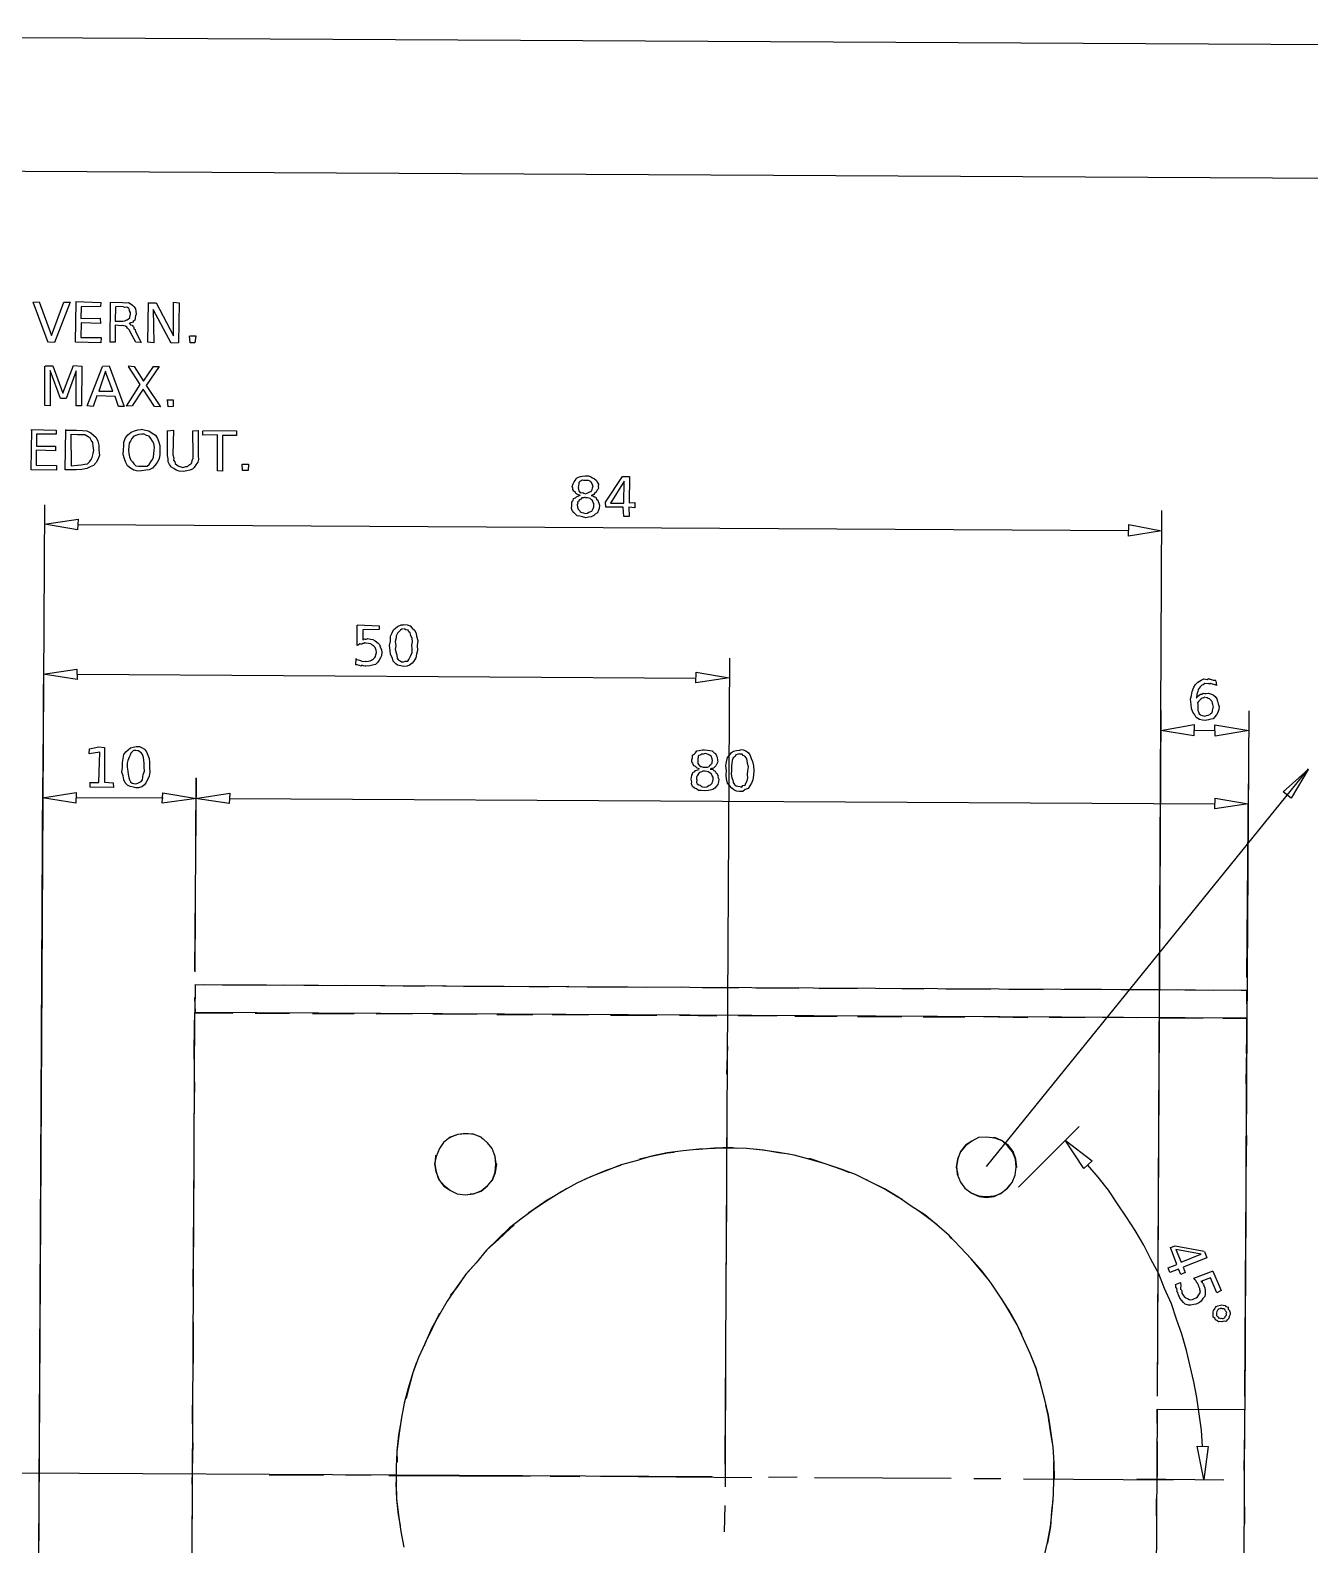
# Model space of a CAD drawing. Header units: millimetres. Extents: x -1 to 541, y -1 to 401.
# Drawn here: x 109.8 to 205.9, y 287.7 to 401.4 of the extents above; entities that cross this region are included whole.
import ezdxf

# ---------------------------------------------------------------- set-up
doc = ezdxf.new("R2010")
doc.units = ezdxf.units.MM

msp = doc.modelspace()

# ---------------------------------------------------------------- linework, layer by layer
for points in [[(-1.07, 1.46), (538.9, -1.43), (541.05, 398.58), (1.04, 401.44)], [(8.97, 11.38), (528.95, 8.65), (531, 388.58), (11, 391.37)], [(113.35, 363.94), (110.89, 364.37), (113.4, 364.75)], [(192.3, 364.34), (194.75, 363.87), (192.27, 363.47)], [(113.33, 352.69), (110.79, 353.11), (113.3, 353.48)], [(159.81, 353.25), (162.29, 352.83), (159.79, 352.44)], [(197.17, 348.47), (194.69, 348.87), (197.21, 349.33)], [(198.76, 349.29), (201.32, 348.88), (198.78, 348.45)], [(203.9, 344.27), (205.77, 345.95), (204.5, 343.79)], [(113.24, 343.41), (110.74, 343.82), (113.26, 344.22)], [(119.76, 344.2), (122.29, 343.76), (119.73, 343.41)], [(124.76, 343.38), (122.23, 343.76), (124.79, 344.18)], [(198.77, 343.79), (201.26, 343.37), (198.75, 343)], [(144.78, 316.29), (144.71, 316.89), (144.5, 317.49), (144.15, 317.92), (143.66, 318.34), (143.14, 318.54), (142.53, 318.62), (141.91, 318.53), (141.34, 318.34), (140.85, 317.93), (140.53, 317.48), (140.28, 316.9), (140.16, 316.35), (140.26, 315.76), (140.51, 315.15), (140.88, 314.72), (141.36, 314.33), (141.86, 314.09), (142.47, 314.02), (143.09, 314.08), (143.66, 314.31), (144.11, 314.69), (144.51, 315.12), (144.75, 315.69), (144.84, 316.33)], [(183.85, 316.08), (183.8, 316.69), (183.56, 317.25), (183.22, 317.67), (182.78, 318.07), (182.24, 318.27), (181.61, 318.33), (181.01, 318.31), (180.5, 318.05), (180.04, 317.75), (179.65, 317.27), (179.45, 316.72), (179.37, 316.15), (179.4, 315.56), (179.67, 314.96), (179.99, 314.52), (180.45, 314.17), (181, 313.94), (181.6, 313.88), (182.22, 313.94), (182.71, 314.12), (183.18, 314.54), (183.55, 314.94), (183.77, 315.49), (183.85, 316.1)], [(188.92, 316), (187.52, 318.11), (189.55, 316.56)], [(198.26, 295.13), (197.93, 292.64), (197.42, 295.15)]]:
    msp.add_lwpolyline(points, close=True)
for points in [[(111.15, 378.01), (110.04, 381.02), (110.49, 381.05), (111.4, 378.54), (112.34, 381.04), (112.81, 381.04), (111.64, 378.01), (111.2, 378.04)], [(113.2, 381.07), (115.11, 381.01), (115.09, 380.71), (113.64, 380.69), (113.62, 379.8), (115.06, 379.82), (115.09, 379.43), (113.63, 379.49), (113.61, 378.39), (115.14, 378.38), (115.11, 377.99), (113.2, 378.02), (113.26, 381.05)], [(117.25, 379.43), (117.29, 379.43), (117.35, 379.33), (117.46, 379.3), (117.51, 379.23), (117.59, 379.15), (117.59, 379.03), (117.68, 378.99), (117.72, 378.84), (118.13, 378), (117.73, 378.03), (117.35, 378.76), (117.27, 378.92), (117.18, 379.01), (117.12, 379.09), (117.07, 379.15), (116.97, 379.24), (116.85, 379.26), (116.76, 379.28), (116.65, 379.26), (116.19, 379.3), (116.2, 378.02), (115.81, 378.02), (115.84, 381.02), (116.77, 381), (117, 380.98), (117.19, 381), (117.39, 380.89), (117.5, 380.81), (117.61, 380.68), (117.71, 380.54), (117.75, 380.36), (117.76, 380.12), (117.72, 380), (117.7, 379.88), (117.69, 379.77), (117.66, 379.67), (117.55, 379.59), (117.49, 379.5), (117.36, 379.48), (117.24, 379.41)], [(118.7, 380.98), (119.26, 380.98), (120.57, 378.51), (120.58, 381.02), (120.99, 380.97), (120.95, 377.98), (120.4, 377.96), (119.05, 380.48), (119.09, 377.99), (118.64, 378.02), (118.69, 381)], [(116.21, 380.67), (116.2, 379.6), (116.76, 379.6), (116.91, 379.62), (116.98, 379.69), (117.1, 379.71), (117.18, 379.78), (117.28, 379.82), (117.29, 379.95), (117.32, 380.01), (117.34, 380.14), (117.35, 380.25), (117.27, 380.38), (117.26, 380.45), (117.22, 380.55), (117.11, 380.64), (117.01, 380.65), (116.91, 380.64), (116.78, 380.69), (116.23, 380.7)], [(121.81, 378.51), (122.24, 378.51), (122.18, 377.97), (121.81, 377.97), (121.76, 378.51)], [(110.93, 376.26), (111.52, 376.25), (112.26, 374.2), (113.06, 376.27), (113.68, 376.22), (113.66, 373.26), (113.26, 373.24), (113.27, 375.88), (112.52, 373.8), (112.08, 373.81), (111.31, 375.89), (111.32, 373.24), (110.91, 373.28), (110.91, 376.22)], [(115.24, 376.23), (115.75, 376.24), (116.87, 373.21), (116.43, 373.21), (116.19, 373.96), (114.8, 374), (114.53, 373.21), (114.09, 373.24), (115.23, 376.21)], [(115.46, 375.86), (114.95, 374.36), (116.01, 374.35), (115.46, 375.81)], [(117.17, 376.25), (117.61, 376.2), (118.32, 375.11), (119.06, 376.19), (119.5, 376.2), (118.52, 374.77), (119.6, 373.18), (119.15, 373.19), (118.28, 374.49), (117.46, 373.24), (117.03, 373.23), (118.07, 374.84), (117.18, 376.2)], [(120.11, 373.7), (120.55, 373.69), (120.55, 373.2), (120.16, 373.17), (120.11, 373.72)], [(109.85, 371.47), (111.75, 371.43), (111.75, 371.12), (110.27, 371.13), (110.27, 370.21), (111.71, 370.22), (111.71, 369.87), (110.25, 369.91), (110.26, 368.79), (111.79, 368.76), (111.78, 368.43), (109.88, 368.44), (109.92, 371.44)], [(112.5, 371.43), (113.29, 371.43), (113.73, 371.4), (114.05, 371.37), (114.37, 371.23), (114.57, 371.05), (114.76, 370.87), (114.88, 370.6), (114.96, 370.29), (114.96, 369.93), (115, 369.55), (114.9, 369.27), (114.77, 368.99), (114.56, 368.78), (114.32, 368.66), (114.07, 368.54), (113.68, 368.46), (113.27, 368.45), (112.44, 368.44), (112.48, 371.46)], [(112.87, 371.13), (112.88, 368.74), (113.35, 368.79), (113.63, 368.81), (113.9, 368.87), (114.12, 368.89), (114.25, 369.05), (114.39, 369.21), (114.46, 369.38), (114.53, 369.66), (114.58, 369.92), (114.53, 370.2), (114.5, 370.49), (114.39, 370.66), (114.32, 370.83), (114.15, 370.93), (113.9, 371.06), (113.69, 371.06), (113.37, 371.07), (112.91, 371.1)], [(118.17, 371.49), (118.47, 371.41), (118.72, 371.37), (118.96, 371.2), (119.21, 371.05), (119.37, 370.79), (119.46, 370.52), (119.55, 370.26), (119.54, 369.87), (119.53, 369.59), (119.48, 369.26), (119.34, 369), (119.17, 368.78), (118.99, 368.56), (118.74, 368.45), (118.48, 368.41), (118.17, 368.38), (117.88, 368.35), (117.58, 368.43), (117.33, 368.57), (117.12, 368.75), (116.99, 368.99), (116.88, 369.28), (116.79, 369.59), (116.81, 369.93), (116.83, 370.27), (116.85, 370.52), (116.96, 370.84), (117.13, 371.06), (117.39, 371.26), (117.63, 371.37), (117.88, 371.44), (118.15, 371.47)], [(118.19, 371.13), (117.97, 371.1), (117.81, 371.05), (117.6, 370.97), (117.45, 370.79), (117.35, 370.6), (117.24, 370.44), (117.21, 370.2), (117.2, 369.91), (117.22, 369.66), (117.26, 369.42), (117.36, 369.18), (117.48, 369.05), (117.58, 368.9), (117.75, 368.75), (117.96, 368.71), (118.15, 368.71), (118.34, 368.71), (118.59, 368.73), (118.74, 368.84), (118.87, 369.04), (119, 369.21), (119.07, 369.4), (119.1, 369.66), (119.12, 369.89), (119.13, 370.15), (119.08, 370.43), (118.99, 370.59), (118.86, 370.79), (118.75, 370.97), (118.54, 371.03), (118.37, 371.12), (118.19, 371.12)], [(120.15, 371.37), (120.58, 371.43), (120.53, 369.57), (120.59, 369.32), (120.58, 369.18), (120.67, 369.04), (120.7, 368.92), (120.84, 368.79), (120.96, 368.73), (121.11, 368.67), (121.26, 368.63), (121.49, 368.7), (121.61, 368.69), (121.72, 368.8), (121.87, 368.89), (121.94, 368.98), (121.98, 369.15), (122.05, 369.32), (122.05, 369.54), (122.02, 371.36), (122.43, 371.4), (122.43, 369.49), (122.44, 369.22), (122.39, 369.01), (122.24, 368.82), (122.11, 368.61), (121.99, 368.49), (121.8, 368.42), (121.57, 368.36), (121.32, 368.32), (121, 368.35), (120.78, 368.43), (120.6, 368.54), (120.42, 368.64), (120.27, 368.84), (120.18, 369.04), (120.18, 369.26), (120.12, 369.52), (120.13, 371.4)], [(122.82, 371.4), (125.31, 371.37), (125.31, 371.03), (124.24, 371.01), (124.25, 368.35), (123.86, 368.36), (123.88, 371.06), (122.76, 371.04), (122.78, 371.37)], [(125.72, 368.87), (126.2, 368.87), (126.18, 368.4), (125.76, 368.4), (125.73, 368.88)], [(151.08, 366.54), (150.97, 366.56), (150.85, 366.61), (150.77, 366.66), (150.72, 366.8), (150.63, 366.85), (150.55, 366.96), (150.54, 367.07), (150.51, 367.19), (150.59, 367.39), (150.65, 367.55), (150.72, 367.64), (150.84, 367.81), (150.98, 367.9), (151.12, 367.95), (151.29, 367.96), (151.49, 367.99), (151.74, 367.99), (151.91, 367.92), (152.04, 367.85), (152.19, 367.76), (152.34, 367.65), (152.39, 367.51), (152.47, 367.37), (152.46, 367.19), (152.48, 367.06), (152.42, 366.96), (152.35, 366.88), (152.31, 366.76), (152.21, 366.71), (152.13, 366.59), (152.06, 366.57), (151.92, 366.51), (152.05, 366.48), (152.17, 366.41), (152.29, 366.38), (152.33, 366.25), (152.43, 366.16), (152.46, 366.07), (152.51, 365.93), (152.55, 365.79), (152.53, 365.55), (152.47, 365.41), (152.4, 365.21), (152.22, 365.11), (152.13, 365.01), (151.92, 364.91), (151.73, 364.9), (151.52, 364.84), (151.29, 364.92), (151.09, 364.97), (150.89, 364.98), (150.75, 365.11), (150.64, 365.24), (150.51, 365.39), (150.45, 365.55), (150.47, 365.76), (150.48, 365.92), (150.49, 366.08), (150.57, 366.15), (150.61, 366.29), (150.75, 366.34), (150.82, 366.42), (150.92, 366.47), (151.13, 366.53)], [(150.98, 367.14), (150.95, 367.08), (150.97, 366.96), (151.01, 366.87), (151.06, 366.78), (151.17, 366.72), (151.3, 366.74), (151.37, 366.69), (151.51, 366.65), (151.62, 366.7), (151.72, 366.74), (151.83, 366.78), (151.92, 366.81), (151.95, 366.88), (152.01, 366.95), (152.02, 367.08), (152.06, 367.16), (152.07, 367.25), (152, 367.36), (151.95, 367.48), (151.88, 367.55), (151.86, 367.59), (151.72, 367.65), (151.6, 367.64), (151.53, 367.64), (151.35, 367.64), (151.26, 367.67), (151.18, 367.62), (151.07, 367.57), (151.01, 367.48), (151, 367.39), (150.98, 367.25), (150.95, 367.17)], [(154.29, 367.93), (154.81, 367.94), (154.77, 365.96), (155.21, 365.99), (155.21, 365.6), (154.75, 365.64), (154.77, 364.95), (154.39, 364.94), (154.33, 365.63), (153.02, 365.65), (153.01, 366.01), (154.29, 367.93)], [(154.4, 367.58), (153.37, 365.95), (154.39, 365.94), (154.4, 367.58)], [(151.49, 366.39), (151.39, 366.33), (151.22, 366.33), (151.15, 366.24), (151.06, 366.19), (150.98, 366.09), (150.9, 366.02), (150.92, 365.94), (150.89, 365.81), (150.91, 365.64), (150.95, 365.5), (150.98, 365.46), (151.07, 365.36), (151.11, 365.3), (151.24, 365.23), (151.36, 365.21), (151.49, 365.16), (151.62, 365.18), (151.75, 365.26), (151.83, 365.28), (151.98, 365.35), (152.02, 365.44), (152.08, 365.55), (152.13, 365.66), (152.12, 365.74), (152.12, 365.92), (152.08, 366), (152.03, 366.15), (151.96, 366.18), (151.85, 366.3), (151.75, 366.31), (151.65, 366.35), (151.5, 366.34)], [(110.17, 236.88), (110.91, 365.82)], [(194.45, 298.89), (194.78, 365.38)], [(113.36, 364.35), (192.29, 363.9)], [(134.36, 356.81), (136, 356.74), (136.01, 356.45), (134.78, 356.42), (134.78, 355.67), (134.82, 355.68), (134.87, 355.72), (134.92, 355.75), (134.91, 355.76), (134.97, 355.73), (135.03, 355.73), (135.1, 355.76), (135.13, 355.77), (135.37, 355.73), (135.54, 355.71), (135.71, 355.6), (135.93, 355.44), (136.03, 355.34), (136.08, 355.16), (136.19, 354.92), (136.22, 354.75), (136.18, 354.49), (136.11, 354.32), (136, 354.15), (135.91, 354.01), (135.73, 353.83), (135.51, 353.77), (135.32, 353.72), (135.01, 353.7), (134.96, 353.71), (134.84, 353.73), (134.72, 353.77), (134.65, 353.71), (134.54, 353.76), (134.44, 353.78), (134.36, 353.81), (134.27, 353.81), (134.28, 354.28), (134.32, 354.21), (134.43, 354.18), (134.53, 354.15), (134.62, 354.14), (134.72, 354.08), (134.83, 354.06), (134.95, 354.09), (135.01, 354.06), (135.22, 354.08), (135.34, 354.11), (135.44, 354.15), (135.59, 354.26), (135.68, 354.36), (135.74, 354.43), (135.77, 354.56), (135.8, 354.73), (135.79, 354.91), (135.73, 355.02), (135.7, 355.11), (135.6, 355.2), (135.47, 355.3), (135.38, 355.37), (135.2, 355.4), (135.01, 355.43), (134.94, 355.45), (134.86, 355.41), (134.77, 355.4), (134.73, 355.36), (134.64, 355.35), (134.57, 355.37), (134.43, 355.28), (134.36, 355.26), (134.35, 356.79)], [(137.84, 356.84), (138.11, 356.8), (138.34, 356.74), (138.49, 356.56), (138.66, 356.41), (138.78, 356.19), (138.81, 355.95), (138.91, 355.62), (138.86, 355.26), (138.89, 354.89), (138.82, 354.6), (138.77, 354.33), (138.62, 354.09), (138.5, 353.93), (138.3, 353.79), (138.12, 353.71), (137.84, 353.69), (137.63, 353.74), (137.38, 353.77), (137.26, 353.89), (137.07, 354.08), (137, 354.3), (136.87, 354.58), (136.84, 354.89), (136.79, 355.25), (136.87, 355.59), (136.87, 355.96), (136.95, 356.16), (137.08, 356.44), (137.25, 356.57), (137.4, 356.68), (137.66, 356.81), (137.85, 356.8)], [(137.85, 356.51), (137.72, 356.47), (137.62, 356.4), (137.5, 356.28), (137.39, 356.17), (137.29, 355.99), (137.3, 355.83), (137.21, 355.56), (137.27, 355.22), (137.22, 354.98), (137.29, 354.71), (137.35, 354.53), (137.36, 354.31), (137.44, 354.17), (137.59, 354.1), (137.7, 354.03), (137.85, 354.02), (137.97, 354.07), (138.16, 354.07), (138.24, 354.21), (138.32, 354.35), (138.4, 354.5), (138.48, 354.72), (138.48, 354.97), (138.46, 355.28), (138.51, 355.52), (138.48, 355.77), (138.4, 356.01), (138.35, 356.2), (138.23, 356.28), (138.18, 356.41), (138.02, 356.44), (137.9, 356.5)], [(110.17, 236.83), (110.83, 354.62)], [(162, 293.8), (162.34, 354.3)], [(113.34, 353.09), (159.82, 352.81)], [(198.84, 352.59), (198.88, 352.24), (198.78, 352.29), (198.69, 352.32), (198.61, 352.35), (198.57, 352.36), (198.46, 352.41), (198.39, 352.35), (198.31, 352.42), (198.25, 352.37), (198.01, 352.41), (197.87, 352.3), (197.77, 352.27), (197.65, 352.16), (197.5, 351.95), (197.47, 351.8), (197.41, 351.59), (197.38, 351.3), (197.45, 351.42), (197.49, 351.46), (197.58, 351.53), (197.69, 351.6), (197.77, 351.59), (197.89, 351.68), (197.99, 351.66), (198.1, 351.64), (198.27, 351.67), (198.5, 351.61), (198.64, 351.54), (198.79, 351.42), (198.9, 351.24), (198.95, 351.07), (199, 350.88), (199.07, 350.64), (199.05, 350.44), (198.97, 350.23), (198.88, 350.06), (198.73, 349.88), (198.64, 349.76), (198.46, 349.72), (198.28, 349.67), (198.04, 349.62), (197.82, 349.65), (197.6, 349.7), (197.36, 349.86), (197.25, 350.04), (197.11, 350.25), (197, 350.52), (196.98, 350.83), (196.94, 351.22), (197, 351.49), (197.05, 351.8), (197.18, 352.12), (197.31, 352.32), (197.48, 352.49), (197.74, 352.65), (197.94, 352.74), (198.19, 352.71), (198.3, 352.77), (198.34, 352.76), (198.47, 352.69), (198.51, 352.7), (198.62, 352.66), (198.72, 352.64), (198.75, 352.64), (198.84, 352.64)], [(198.01, 351.37), (197.92, 351.32), (197.8, 351.29), (197.73, 351.26), (197.6, 351.13), (197.52, 351.05), (197.46, 350.96), (197.48, 350.82), (197.47, 350.66), (197.47, 350.5), (197.47, 350.37), (197.53, 350.27), (197.59, 350.13), (197.69, 350.05), (197.8, 349.99), (197.93, 349.97), (198, 349.94), (198.14, 349.99), (198.26, 350.02), (198.38, 350.07), (198.45, 350.14), (198.55, 350.21), (198.57, 350.33), (198.6, 350.52), (198.65, 350.62), (198.6, 350.82), (198.59, 350.9), (198.56, 351.06), (198.45, 351.14), (198.36, 351.26), (198.25, 351.28), (198.19, 351.32), (198.06, 351.36)], [(194.44, 298.91), (194.72, 350.37)], [(201.01, 298.87), (201.33, 350.34)], [(197.19, 348.9), (198.77, 348.87)], [(114.31, 344.96), (114.96, 344.98), (115.03, 347.24), (114.24, 347.12), (114.26, 347.49), (114.96, 347.64), (115.4, 347.59), (115.39, 345), (116.05, 344.95), (116.06, 344.6), (114.31, 344.61), (114.31, 345)], [(117.77, 347.67), (118.01, 347.66), (118.22, 347.57), (118.39, 347.46), (118.54, 347.26), (118.63, 347.01), (118.74, 346.76), (118.76, 346.48), (118.76, 346.12), (118.78, 345.74), (118.74, 345.45), (118.61, 345.17), (118.5, 344.95), (118.38, 344.79), (118.2, 344.64), (117.95, 344.56), (117.74, 344.58), (117.53, 344.61), (117.32, 344.66), (117.12, 344.76), (116.94, 344.95), (116.84, 345.18), (116.79, 345.47), (116.7, 345.74), (116.74, 346.1), (116.74, 346.46), (116.79, 346.76), (116.84, 347.08), (117, 347.28), (117.16, 347.42), (117.33, 347.57), (117.54, 347.62), (117.79, 347.68)], [(117.73, 347.37), (117.57, 347.36), (117.46, 347.26), (117.36, 347.16), (117.31, 347.01), (117.23, 346.87), (117.13, 346.63), (117.1, 346.42), (117.08, 346.11), (117.15, 345.83), (117.16, 345.59), (117.22, 345.35), (117.26, 345.17), (117.33, 345.02), (117.47, 344.92), (117.59, 344.9), (117.74, 344.88), (117.9, 344.91), (117.99, 344.97), (118.15, 345.05), (118.23, 345.16), (118.26, 345.38), (118.3, 345.57), (118.38, 345.83), (118.37, 346.14), (118.36, 346.41), (118.33, 346.61), (118.31, 346.84), (118.25, 347.06), (118.17, 347.16), (118.03, 347.28), (117.92, 347.34), (117.74, 347.37)], [(160.06, 346), (159.9, 346.05), (159.83, 346.09), (159.76, 346.17), (159.67, 346.22), (159.58, 346.33), (159.57, 346.42), (159.5, 346.53), (159.48, 346.68), (159.54, 346.81), (159.54, 347.02), (159.68, 347.12), (159.77, 347.2), (159.87, 347.34), (160.04, 347.36), (160.29, 347.41), (160.44, 347.41), (160.67, 347.4), (160.85, 347.37), (161.02, 347.35), (161.16, 347.2), (161.26, 347.14), (161.35, 346.97), (161.4, 346.86), (161.41, 346.63), (161.44, 346.53), (161.39, 346.41), (161.33, 346.33), (161.28, 346.21), (161.19, 346.13), (161.12, 346.05), (160.97, 346.01), (160.87, 345.96), (161.04, 345.97), (161.15, 345.88), (161.23, 345.83), (161.32, 345.68), (161.37, 345.64), (161.46, 345.48), (161.45, 345.37), (161.52, 345.21), (161.48, 345.03), (161.43, 344.81), (161.32, 344.67), (161.22, 344.55), (161.06, 344.44), (160.87, 344.39), (160.72, 344.37), (160.43, 344.35), (160.19, 344.37), (159.98, 344.37), (159.85, 344.49), (159.68, 344.54), (159.55, 344.68), (159.46, 344.88), (159.48, 345.01), (159.44, 345.23), (159.47, 345.38), (159.48, 345.52), (159.55, 345.6), (159.57, 345.73), (159.71, 345.8), (159.77, 345.86), (159.94, 345.92), (160.05, 345.95)], [(159.93, 346.65), (159.95, 346.53), (159.94, 346.39), (160, 346.31), (160.03, 346.26), (160.11, 346.18), (160.2, 346.17), (160.34, 346.12), (160.44, 346.13), (160.6, 346.11), (160.66, 346.13), (160.79, 346.17), (160.85, 346.26), (160.92, 346.32), (161.02, 346.41), (161.01, 346.5), (161.04, 346.62), (161.02, 346.74), (161, 346.82), (160.96, 346.92), (160.89, 346.97), (160.81, 347.03), (160.72, 347.08), (160.58, 347.11), (160.48, 347.15), (160.34, 347.09), (160.23, 347.1), (160.16, 347.04), (160.04, 347), (159.97, 346.94), (159.97, 346.83), (159.95, 346.77), (159.94, 346.64)], [(163.1, 347.45), (163.34, 347.43), (163.54, 347.34), (163.74, 347.19), (163.87, 347), (163.95, 346.78), (164.05, 346.54), (164.12, 346.22), (164.14, 345.85), (164.11, 345.51), (164.08, 345.17), (163.96, 344.91), (163.84, 344.73), (163.71, 344.52), (163.5, 344.44), (163.31, 344.3), (163.06, 344.29), (162.83, 344.31), (162.64, 344.42), (162.48, 344.55), (162.31, 344.74), (162.17, 344.93), (162.1, 345.24), (162.06, 345.51), (162.08, 345.87), (162.03, 346.22), (162.1, 346.53), (162.17, 346.84), (162.33, 347.05), (162.46, 347.23), (162.61, 347.32), (162.85, 347.38), (163.12, 347.4)], [(163.1, 347.12), (162.96, 347.1), (162.8, 347.04), (162.73, 346.92), (162.59, 346.81), (162.52, 346.63), (162.5, 346.42), (162.47, 346.19), (162.46, 345.86), (162.45, 345.6), (162.48, 345.33), (162.56, 345.14), (162.6, 344.96), (162.7, 344.81), (162.82, 344.73), (162.95, 344.69), (163.09, 344.66), (163.24, 344.63), (163.32, 344.74), (163.48, 344.77), (163.54, 344.91), (163.63, 345.1), (163.69, 345.33), (163.67, 345.56), (163.7, 345.85), (163.73, 346.15), (163.67, 346.4), (163.65, 346.61), (163.58, 346.8), (163.47, 346.95), (163.35, 346.99), (163.26, 347.09), (163.07, 347.09)], [(160.47, 345.81), (160.31, 345.82), (160.22, 345.77), (160.07, 345.72), (160.02, 345.68), (159.95, 345.55), (159.9, 345.46), (159.85, 345.36), (159.84, 345.22), (159.87, 345.14), (159.85, 344.97), (159.9, 344.86), (160.01, 344.79), (160.11, 344.77), (160.22, 344.68), (160.3, 344.65), (160.45, 344.63), (160.61, 344.64), (160.7, 344.7), (160.8, 344.76), (160.89, 344.8), (161.01, 344.91), (161.04, 345.01), (161.07, 345.08), (161.08, 345.2), (161.09, 345.37), (161.02, 345.47), (160.97, 345.59), (160.94, 345.63), (160.85, 345.7), (160.71, 345.78), (160.61, 345.8), (160.44, 345.83)], [(205.76, 346), (181.6, 316.13)], [(110.27, 252.83), (110.76, 345.35)], [(122.17, 330.82), (122.29, 345.3)], [(122.2, 330.76), (122.27, 345.31)], [(201.17, 330.34), (201.29, 344.87)], [(113.23, 343.85), (119.79, 343.81)], [(124.76, 343.77), (198.77, 343.36)], [(122.16, 329.8), (201.16, 329.38)], [(122.18, 329.77), (122.79, 329.81)], [(122.19, 327.66), (122.22, 329.78)], [(124.24, 329.79), (127.55, 329.79)], [(128.94, 329.77), (131.76, 329.72)], [(133.47, 329.76), (136.44, 329.72)], [(137.83, 329.67), (141.04, 329.72)], [(162.18, 326.73), (162.2, 329.88)], [(122.21, 327.7), (122.18, 328.82)], [(142.36, 329.66), (145.8, 329.68)], [(147.29, 329.63), (150.24, 329.67)], [(151.66, 329.61), (154.64, 329.62)], [(156.08, 329.6), (158.72, 329.62)], [(160.28, 329.57), (162.99, 329.56)], [(164.3, 329.56), (167.51, 329.53)], [(169.05, 329.51), (171.93, 329.54)], [(173.6, 329.53), (176.9, 329.47)], [(178.56, 329.49), (181.92, 329.45)], [(183.29, 329.46), (185.86, 329.43)], [(187.44, 329.45), (190.25, 329.45)], [(191.73, 329.43), (194.51, 329.44)], [(195.97, 329.42), (198.66, 329.38)], [(200.25, 329.41), (201.2, 329.36)], [(201.18, 327.29), (201.17, 329.36)], [(201.19, 327.28), (201.19, 329.07)], [(121.81, 257.19), (122.17, 327.71)], [(122.17, 327.72), (201.19, 327.29)], [(122.17, 327.68), (125.02, 327.66)], [(126.69, 327.65), (129.28, 327.66)], [(131.01, 327.63), (134.13, 327.62)], [(135.79, 327.6), (138.52, 327.63)], [(140.04, 327.61), (143.37, 327.6)], [(144.84, 327.56), (147.54, 327.54)], [(149, 327.56), (151.75, 327.54)], [(153.39, 327.5), (156.87, 327.5)], [(158.55, 327.5), (161.37, 327.45)], [(162.97, 327.47), (165.89, 327.47)], [(122.13, 324.2), (122.15, 327.13)], [(167.21, 327.43), (170.41, 327.43)], [(171.92, 327.4), (175.25, 327.41)], [(176.85, 327.37), (179.99, 327.37)], [(181.39, 327.39), (184.72, 327.33)], [(186.33, 327.36), (189.03, 327.34)], [(190.31, 327.34), (192.88, 327.32)], [(194.59, 327.3), (197.88, 327.31)], [(199.36, 327.25), (201.2, 327.28)], [(201.04, 297.85), (201.17, 327.27)], [(201.14, 324.63), (201.19, 327.25)], [(162.12, 323.07), (162.2, 325.18)], [(201.15, 320.06), (201.12, 323.07)], [(122.11, 319.32), (122.18, 322.5)], [(162.08, 308.78), (162.13, 321.52)], [(143.8, 318.18), (143.64, 318.33), (143.1, 318.57), (142.51, 318.59), (141.93, 318.53), (141.39, 318.33), (141.27, 318.26)], [(184.01, 314.6), (188.57, 319.15)], [(201.1, 315.34), (201.15, 318.48)], [(122.11, 314.5), (122.13, 317.94)], [(185.92, 286.74), (186.2, 287.92), (186.42, 289.1), (186.54, 290.31), (186.65, 291.49), (186.66, 292.71), (186.72, 292.7), (186.69, 293.88), (186.62, 295.08), (186.45, 296.3), (186.26, 297.46), (185.99, 298.63), (185.66, 299.85), (185.33, 300.97), (184.89, 302.11), (184.4, 303.19), (183.89, 304.3), (183.31, 305.34), (182.66, 306.33), (181.96, 307.37), (181.28, 308.29), (180.46, 309.22), (179.65, 310.07), (178.81, 310.95), (177.89, 311.75), (176.98, 312.51), (175.95, 313.15), (174.96, 313.87), (173.96, 314.47), (172.89, 314.98), (171.78, 315.53), (170.69, 315.95), (169.49, 316.35), (168.37, 316.67), (167.17, 316.98), (166.03, 317.18), (164.79, 317.37), (163.61, 317.48), (162.43, 317.52), (161.25, 317.5), (160.05, 317.45), (158.84, 317.32), (157.64, 317.17), (156.45, 316.92), (155.32, 316.57), (154.17, 316.27), (152.98, 315.8), (151.89, 315.36), (150.85, 314.89), (149.73, 314.27), (148.72, 313.64), (147.69, 312.96), (146.74, 312.25), (145.8, 311.54), (144.94, 310.72), (144.06, 309.87), (143.3, 308.92), (142.5, 308), (141.8, 307.03), (141.12, 306.03), (140.53, 305.03), (139.94, 303.97), (139.46, 302.87), (138.96, 301.79), (138.55, 300.65), (138.18, 299.51), (137.89, 298.36), (137.67, 297.15), (137.49, 295.95), (137.34, 294.73), (137.28, 293.58), (137.3, 292.36), (137.32, 291.18), (137.47, 289.96), (137.65, 288.73), (137.86, 287.56)], [(162.85, 317.49), (162.41, 317.56), (161.19, 317.51), (160.01, 317.42), (159.62, 317.39)], [(166.8, 317.06), (166, 317.16), (164.86, 317.37), (164.14, 317.43)], [(180.51, 318.04), (180.03, 317.69), (179.65, 317.25), (179.44, 316.68), (179.34, 316.1), (179.45, 315.55), (179.45, 315.48)], [(183.9, 316.07), (183.82, 316.68), (183.61, 317.26), (183.26, 317.71), (182.74, 318.08), (182.23, 318.31), (182.11, 318.29)], [(140.27, 317), (140.25, 316.91), (140.19, 316.3), (140.3, 315.74), (140.47, 315.19), (140.86, 314.67), (141.24, 314.41)], [(142.84, 314.08), (143.06, 314.1), (143.66, 314.29), (144.15, 314.68), (144.51, 315.13), (144.71, 315.71), (144.78, 316.33)], [(144.79, 316.34), (144.71, 316.88), (144.67, 317.01)], [(154.14, 316.23), (154.12, 316.21), (153.04, 315.83), (151.9, 315.37), (151.44, 315.16)], [(158.16, 317.19), (157.67, 317.15), (156.44, 316.88), (155.57, 316.68)], [(171.34, 315.66), (170.65, 315.95), (169.5, 316.33), (168.4, 316.71), (168.25, 316.72)], [(197.82, 295.11), (197.75, 296.35), (197.58, 297.56), (197.41, 298.79), (197.19, 299.98), (196.9, 301.14), (196.63, 302.32), (196.28, 303.55), (195.89, 304.68), (195.5, 305.82), (194.99, 306.98), (194.54, 308.07), (193.96, 309.19), (193.43, 310.23), (192.77, 311.34), (192.12, 312.34), (191.46, 313.34), (190.78, 314.37), (190, 315.33), (189.21, 316.24)], [(175.31, 313.65), (174.95, 313.85), (173.92, 314.46), (172.87, 314.99), (172.6, 315.15)], [(150.08, 314.47), (149.74, 314.26), (148.71, 313.67), (147.73, 312.98), (147.2, 312.63)], [(180.35, 314.23), (180.48, 314.13), (181.05, 313.9), (181.58, 313.82), (182.18, 313.9), (182.74, 314.16), (183.18, 314.52), (183.4, 314.75)], [(201.12, 310.77), (201.1, 313.97)], [(122.07, 310.11), (122.1, 313.1)], [(179, 310.72), (178.8, 310.96), (177.9, 311.75), (176.97, 312.47), (176.43, 312.86)], [(146.14, 311.73), (145.86, 311.5), (144.98, 310.67), (144.08, 309.86), (144.12, 309.85)], [(181.83, 307.55), (181.24, 308.27), (180.45, 309.2), (180.13, 309.57)], [(197.99, 309.77), (198.15, 309.29), (196.39, 308.59), (196.53, 308.18), (196.2, 308.04), (196.04, 308.44), (195.38, 308.19), (195.26, 308.54), (195.91, 308.79), (195.42, 310.05), (195.77, 310.19), (197.96, 309.79)], [(197.72, 309.55), (195.82, 309.9), (196.23, 308.95), (197.71, 309.57)], [(122.07, 305.79), (122.05, 308.42)], [(143.08, 308.65), (142.52, 308.05), (141.83, 307.04), (141.35, 306.45)], [(198.6, 308.27), (199.22, 306.83), (198.9, 306.65), (198.43, 307.79), (197.71, 307.5), (197.8, 307.5), (197.81, 307.45), (197.79, 307.42), (197.82, 307.4), (197.88, 307.35), (197.86, 307.32), (197.93, 307.3), (197.91, 307.26), (198, 307.04), (198.03, 306.8), (198.02, 306.56), (198, 306.39), (197.86, 306.22), (197.73, 306.03), (197.61, 305.93), (197.36, 305.81), (197.17, 305.78), (196.96, 305.72), (196.78, 305.73), (196.54, 305.8), (196.4, 305.92), (196.25, 306.11), (196.12, 306.26), (196.02, 306.51), (195.97, 306.61), (195.97, 306.69), (195.9, 306.76), (195.93, 306.85), (195.9, 306.98), (195.84, 307.08), (195.84, 307.22), (195.8, 307.28), (196.19, 307.43), (196.17, 307.34), (196.2, 307.23), (196.21, 307.17), (196.18, 307.02), (196.19, 306.94), (196.26, 306.86), (196.27, 306.78), (196.29, 306.63), (196.39, 306.47), (196.46, 306.38), (196.57, 306.27), (196.7, 306.23), (196.83, 306.16), (196.94, 306.14), (197.07, 306.16), (197.24, 306.22), (197.36, 306.29), (197.46, 306.35), (197.56, 306.5), (197.61, 306.59), (197.67, 306.7), (197.63, 306.89), (197.63, 306.99), (197.56, 307.13), (197.54, 307.26), (197.48, 307.31), (197.46, 307.39), (197.39, 307.45), (197.39, 307.49), (197.32, 307.58), (197.28, 307.64), (197.19, 307.75), (198.62, 308.3)], [(201.08, 306.44), (201.05, 309.08)], [(162.07, 305.1), (162.06, 307.07)], [(184.26, 303.52), (183.91, 304.25), (183.31, 305.29), (182.73, 306.23)], [(140.62, 305.13), (140.49, 305.03), (139.98, 303.98), (139.46, 302.91), (139.38, 302.68)], [(199.85, 305.34), (199.86, 305.31), (199.92, 305.19), (199.93, 305.15), (199.91, 305.12), (199.9, 305.02), (199.89, 304.98), (199.85, 304.94), (199.82, 304.84), (199.84, 304.82), (199.79, 304.71), (199.76, 304.66), (199.73, 304.67), (199.69, 304.63), (199.62, 304.54), (199.58, 304.5), (199.5, 304.54), (199.37, 304.5), (199.28, 304.48), (199.13, 304.5), (199.03, 304.49), (198.9, 304.57), (198.8, 304.62), (198.76, 304.76), (198.64, 304.84), (198.64, 305.02), (198.62, 305.12), (198.63, 305.23), (198.66, 305.33), (198.75, 305.45), (198.81, 305.55), (198.86, 305.63), (198.99, 305.68), (199.17, 305.74), (199.27, 305.75), (199.38, 305.74), (199.53, 305.71), (199.59, 305.64), (199.75, 305.57), (199.77, 305.44), (199.85, 305.33)], [(199.6, 305.26), (199.57, 305.3), (199.53, 305.36), (199.5, 305.44), (199.43, 305.46), (199.32, 305.46), (199.29, 305.48), (199.16, 305.48), (199.12, 305.45), (199.01, 305.43), (198.97, 305.35), (198.93, 305.3), (198.91, 305.26), (198.87, 305.16), (198.88, 305.11), (198.88, 305.02), (198.87, 304.95), (198.94, 304.9), (198.99, 304.85), (199.06, 304.76), (199.14, 304.77), (199.15, 304.74), (199.25, 304.75), (199.32, 304.73), (199.38, 304.72), (199.49, 304.78), (199.54, 304.82), (199.54, 304.88), (199.64, 304.98), (199.64, 305.02), (199.61, 305.12), (199.66, 305.17), (199.63, 305.24)], [(201.03, 302.15), (201.06, 305.05)], [(122.06, 301.36), (122.07, 304.46)], [(162.02, 292.09), (162.03, 303.5)], [(138.8, 301.38), (138.54, 300.64), (138.23, 299.53), (138.05, 298.72)], [(185.75, 299.56), (185.69, 299.8), (185.33, 300.99), (184.89, 302.11), (184.89, 302.1)], [(201.03, 297.94), (201.04, 300.55)], [(121.99, 296.83), (122.01, 299.68)], [(186.58, 295.34), (186.43, 296.27), (186.25, 297.47), (186.07, 298.21)], [(194.39, 297.93), (194.41, 296.88)], [(194.44, 297.92), (201.02, 297.89)], [(137.67, 297.09), (137.46, 295.97), (137.34, 294.79), (137.36, 293.94)], [(194.17, 251.4), (194.45, 297.89)], [(200.8, 251.34), (201, 297.85)], [(200.96, 293.31), (201, 296.42)], [(121.97, 292.28), (122.04, 295.4)], [(194.43, 295.5), (194.42, 292.86)], [(186.68, 292.7), (186.68, 293.92), (186.65, 293.97)], [(161.02, 292.85), (84.99, 293.24)], [(127.74, 292.98), (131.83, 292.97)], [(133.48, 293), (135.4, 292.98)], [(136.74, 292.95), (147.34, 292.9)], [(137.31, 292.53), (137.27, 292.38), (137.32, 291.14), (137.44, 289.98), (137.6, 289.2)], [(148.84, 292.9), (151.07, 292.87)], [(152.63, 292.88), (163.99, 292.8)], [(165.25, 292.81), (167.4, 292.83)], [(168.7, 292.79), (178.95, 292.75)], [(180.67, 292.72), (182.69, 292.71)], [(184.38, 292.7), (195.64, 292.62)], [(192.89, 292.68), (199.44, 292.62)], [(186.2, 287.86), (186.22, 287.89), (186.44, 289.11), (186.53, 290.26), (186.61, 291.08)], [(194.36, 291.2), (194.38, 288.6)], [(201, 289.31), (200.99, 291.89)], [(121.96, 288.37), (121.99, 290.98)], [(161.94, 288.72), (162, 290.69)]]:
    msp.add_lwpolyline(points)

doc.saveas('drawing.dxf')
